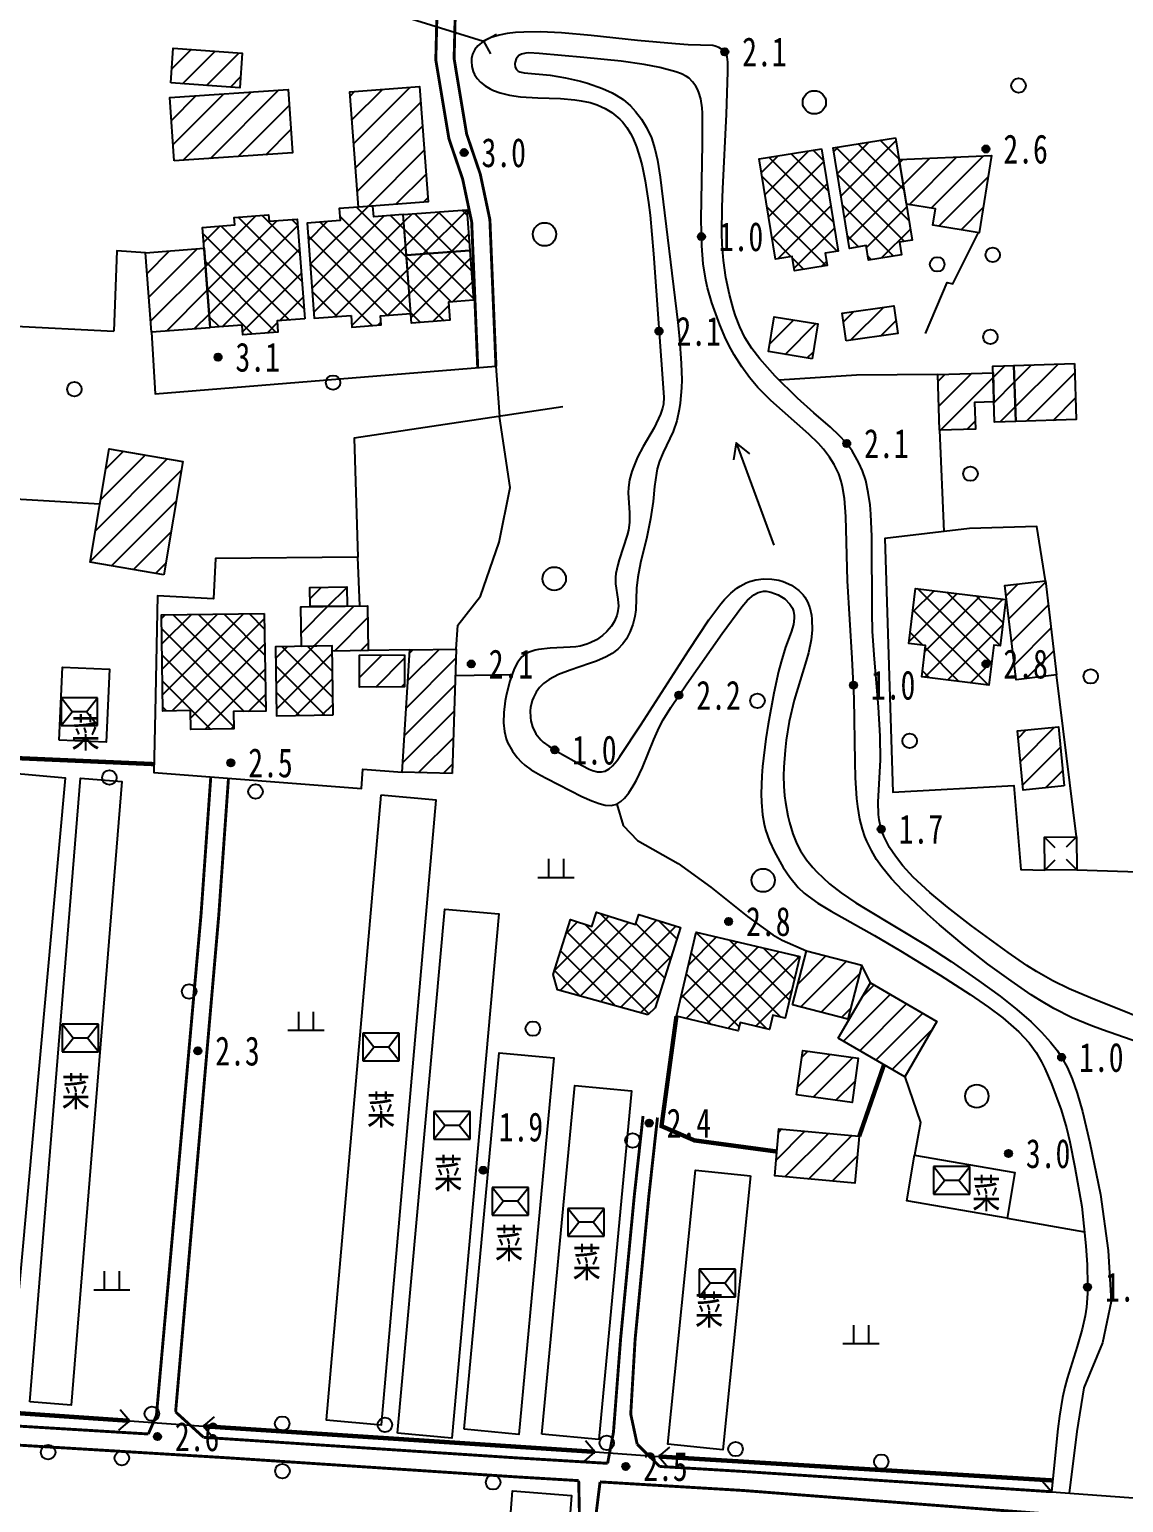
# Model space of a CAD drawing. Header units: metres. Extents: x 494039 to 619385, y 3351420 to 3402703.
# Drawn here: x 586681.4 to 586832, y 3393862.6 to 3394065.3 of the extents above; entities that cross this region are included whole.
import ezdxf
from ezdxf.enums import TextEntityAlignment as Align

# ---------------------------------------------------------------- set-up
doc = ezdxf.new("R2010")
doc.units = ezdxf.units.M
for name, pattern in [('2180', [0]), ('2430', [0]), ('2450', [0]), ('4410a', [0]), ('8521', [0]), ('9610', [0])]:
    doc.linetypes.add(name, pattern=pattern)
for name, color, linetype in [('210100', 130, 'Continuous'), ('220200', 130, 'Continuous'), ('220900', 130, '2180'), ('261301', 141, 'Continuous'), ('310300', 8, 'Continuous'), ('310500', 8, 'Continuous'), ('310600', 8, 'Continuous'), ('330400', 8, 'Continuous'), ('380201', 8, '2430'), ('380202', 8, '2450'), ('430300', 8, 'Continuous'), ('440100', 8, 'Continuous'), ('510301', 8, 'Continuous'), ('720100', 8, 'Continuous'), ('760201', 8, '8521'), ('810100', 8, '9610'), ('810302', 8, 'Continuous'), ('810501', 8, 'Continuous')]:
    doc.layers.add(name, color=color, linetype=linetype)
pattern_1 = [(45, (0, 0), (-1.767766953, 1.767766953), []), (135, (0, 0), (-1.767766953, -1.767766953), [])]
pattern_2 = [(45, (0, 0), (-1.767766953, 1.767766953), [])]

# ---------------------------------------------------------------- blocks, each defined once
blk = doc.blocks.new('gc170')
at = {"linetype": 'Continuous'}
blk.add_circle((0, 0), 0.5, dxfattribs=at)
blk = doc.blocks.new('gu')
at = {"flags": 128}
for points in [[(3.75, 0), (-3.75, 0)], [(2.71, -0.6), (3.75, 0), (3.75, 0), (2.71, 0.6)]]:
    blk.add_lwpolyline(points, dxfattribs=at)
blk = doc.blocks.new('p_point')
for radius in [0.25, 0.2, 0.15, 0.1, 0.05]:
    blk.add_circle((0, 0), radius)
blk.add_point((0, 0))
blk = doc.blocks.new('vm')
at = {"linetype": 'Continuous'}
for p, q in [((-0.5, 0), (-0.5, 1.3)), ((0.5, 1.3), (0.5, 0)), ((1.25, 0), (-1.25, 0))]:
    blk.add_line(p, q, dxfattribs=at)
blk = doc.blocks.new('v1')
blk.add_circle((0, 0), 0.8)
blk = doc.blocks.new('mf')
for p, q in [((1.25, 0.95), (-1.25, 0.95)), ((-1.25, 0.95), (-1.25, -0.95)), ((0.5, 0), (-0.5, 0)), ((1.25, -0.95), (1.25, 0.95)), ((-1.25, -0.95), (1.25, -0.95))]:
    blk.add_line(p, q)
at = {"flags": 128}
for points in [[(-1.25, -0.95), (-0.5, 0), (-1.25, 0.95)], [(1.25, -0.95), (0.5, 0), (1.25, 0.95)]]:
    blk.add_lwpolyline(points, dxfattribs=at)
blk = doc.blocks.new('1-3&1-4')
at = {"layer": '310300', "linetype": 'Continuous'}
h = blk.add_hatch(dxfattribs=at)
h.set_pattern_fill('ANSI31', color=8, scale=20, style=0)
h.set_pattern_definition(pattern_2)
h.paths.add_polyline_path([(586700.8428, 3394057.9143), (586701.1744, 3394062.6867), (586710.6864, 3394062.0259), (586710.3548, 3394057.2534)])
h = blk.add_hatch(dxfattribs=at)
h.set_pattern_fill('ANSI31', color=8, scale=20, style=0)
h.set_pattern_definition(pattern_2)
h.paths.add_polyline_path([(586726.669, 3394040.8239), (586725.4735, 3394056.6873), (586735.0804, 3394057.4113), (586736.2759, 3394041.5479)])
h = blk.add_hatch(dxfattribs=at)
h.set_pattern_fill('ANSI31', color=8, scale=20, style=0)
h.set_pattern_definition(pattern_2)
h.paths.add_polyline_path([(586701.3277, 3394047.1816), (586700.7322, 3394055.9157), (586716.9844, 3394057.0237), (586717.5799, 3394048.2897)])
h = blk.add_hatch(dxfattribs=at)
h.set_pattern_fill('ANSI31', color=8, scale=20, style=0)
h.set_pattern_definition(pattern_2)
h.paths.add_polyline_path([(586801.114, 3394047.3916), (586813.8413, 3394047.9283), (586812.1448, 3394037.3064), (586805.7758, 3394038.3236), (586806.1349, 3394040.5717), (586802.1152, 3394041.2138)])
h = blk.add_hatch(dxfattribs=at)
h.set_pattern_fill('ANSI31', color=8, scale=20, style=0)
h.set_pattern_definition(pattern_2)
h.paths.add_polyline_path([(586706.2455, 3394024.2242), (586698.1786, 3394023.6163), (586697.3546, 3394034.5505), (586705.4215, 3394035.1584)])
h = blk.add_hatch(dxfattribs=at)
h.set_pattern_fill('ANSI31', color=8, scale=20, style=0)
h.set_pattern_definition(pattern_2)
h.paths.add_polyline_path([(586793.831, 3394022.4124), (586793.2903, 3394026.2519), (586800.4075, 3394027.2541), (586800.9482, 3394023.4146)])
h = blk.add_hatch(dxfattribs=at)
h.set_pattern_fill('ANSI31', color=8, scale=20, style=0)
h.set_pattern_definition(pattern_2)
h.paths.add_polyline_path([(586789.1532, 3394019.9537), (586783.123, 3394020.9387), (586783.9078, 3394025.7426), (586789.938, 3394024.7576)])
h = blk.add_hatch(dxfattribs=at)
h.set_pattern_fill('ANSI31', color=8, scale=20, style=0)
h.set_pattern_definition(pattern_2)
h.paths.add_polyline_path([(586817.1604, 3394011.3306), (586814.2596, 3394011.2431), (586814.0268, 3394018.9626), (586816.9276, 3394019.0501)])
h = blk.add_hatch(dxfattribs=at)
h.set_pattern_fill('ANSI31', color=8, scale=20, style=0)
h.set_pattern_definition(pattern_2)
h.paths.add_polyline_path([(586825.2763, 3394019.3019), (586825.5091, 3394011.5824), (586817.1604, 3394011.3306), (586816.9276, 3394019.0501)])
h = blk.add_hatch(dxfattribs=at)
h.set_pattern_fill('ANSI31', color=8, scale=20, style=0)
h.set_pattern_definition(pattern_2)
h.paths.add_polyline_path([(586814.1754, 3394014.0352), (586811.5149, 3394013.955), (586811.6256, 3394010.2866), (586806.6906, 3394010.1378), (586806.46, 3394017.7848), (586814.0554, 3394018.0139)])
h = blk.add_hatch(dxfattribs=at)
h.set_pattern_fill('ANSI31', color=8, scale=20, style=0)
h.set_pattern_definition(pattern_2)
h.paths.add_polyline_path([(586699.8763, 3393990.2374), (586689.7241, 3393991.9554), (586692.3624, 3394007.5464), (586702.5146, 3394005.8285)])
h = blk.add_hatch(dxfattribs=at)
h.set_pattern_fill('ANSI31', color=8, scale=20, style=0)
h.set_pattern_definition(pattern_2)
h.paths.add_polyline_path([(586720.0429, 3393985.8624), (586720.003, 3393988.4842), (586725.0693, 3393988.5613), (586725.1092, 3393985.9396)])
h = blk.add_hatch(dxfattribs=at)
h.set_pattern_fill('ANSI31', color=8, scale=20, style=0)
h.set_pattern_definition(pattern_2)
h.paths.add_polyline_path([(586822.7777, 3393976.4597), (586817.2219, 3393975.803), (586815.6907, 3393988.7569), (586821.2465, 3393989.4136)])
h = blk.add_hatch(dxfattribs=at)
h.set_pattern_fill('ANSI31', color=8, scale=20, style=0)
h.set_pattern_definition(pattern_2)
h.paths.add_polyline_path([(586718.8181, 3393980.381), (586718.7349, 3393985.8425), (586727.9196, 3393985.9824), (586728.0137, 3393979.7996), (586723.0667, 3393979.7243), (586723.0557, 3393980.4456)])
h = blk.add_hatch(dxfattribs=at)
h.set_pattern_fill('ANSI31', color=8, scale=20, style=0)
h.set_pattern_definition(pattern_2)
h.paths.add_polyline_path([(586733.0018, 3393979.2048), (586733.0211, 3393974.8094), (586726.8394, 3393974.7823), (586726.8202, 3393979.1777)])
h = blk.add_hatch(dxfattribs=at)
h.set_pattern_fill('ANSI31', color=8, scale=20, style=0)
h.set_pattern_definition(pattern_2)
h.paths.add_polyline_path([(586739.5928, 3393962.8815), (586732.6827, 3393963.0967), (586733.7362, 3393979.9311), (586740.1259, 3393980.0009)])
h = blk.add_hatch(dxfattribs=at)
h.set_pattern_fill('ANSI31', color=8, scale=20, style=0)
h.set_pattern_definition(pattern_2)
h.paths.add_polyline_path([(586823.8487, 3393961.1768), (586818.1993, 3393960.6233), (586817.4015, 3393968.7654), (586823.051, 3393969.319)])
h = blk.add_hatch(dxfattribs=at)
h.set_pattern_fill('ANSI31', color=8, scale=20, style=0)
h.set_pattern_definition(pattern_2)
h.paths.add_polyline_path([(586786.4339, 3393931.0458), (586788.3406, 3393938.478), (586795.963, 3393936.5224), (586794.0563, 3393929.0903)])
h = blk.add_hatch(dxfattribs=at)
h.set_pattern_fill('ANSI31', color=8, scale=20, style=0)
h.set_pattern_definition(pattern_2)
h.paths.add_polyline_path([(586792.7409, 3393926.4619), (586797.1562, 3393934.0971), (586806.3243, 3393928.7954), (586801.9091, 3393921.1602)])
h = blk.add_hatch(dxfattribs=at)
h.set_pattern_fill('ANSI31', color=8, scale=20, style=0)
h.set_pattern_definition(pattern_2)
h.paths.add_polyline_path([(586786.9843, 3393918.6951), (586787.8491, 3393924.8046), (586795.4929, 3393923.7227), (586794.6281, 3393917.6132)])
h = blk.add_hatch(dxfattribs=at)
h.set_pattern_fill('ANSI31', color=8, scale=20, style=0)
h.set_pattern_definition(pattern_2)
h.paths.add_polyline_path([(586795.6208, 3393912.9833), (586795.0358, 3393906.5201), (586783.9813, 3393907.5208), (586784.5663, 3393913.9839)])
at = {"layer": '310500', "linetype": 'Continuous'}
h = blk.add_hatch(dxfattribs=at)
h.set_pattern_fill('ANSI37', color=8, scale=20, style=0)
h.set_pattern_definition(pattern_1)
h.paths.add_polyline_path([(586800.6321, 3394050.3651), (586802.9148, 3394036.2797), (586801.1485, 3394035.9935), (586801.4262, 3394034.28), (586796.8946, 3394033.5456), (586796.5742, 3394035.5224), (586794.2893, 3394035.1521), (586792.0492, 3394048.9742)])
h = blk.add_hatch(dxfattribs=at)
h.set_pattern_fill('ANSI37', color=8, scale=20, style=0)
h.set_pattern_definition(pattern_1)
h.paths.add_polyline_path([(586790.4295, 3394048.8544), (586792.7122, 3394034.769), (586790.946, 3394034.4827), (586791.2236, 3394032.7693), (586786.692, 3394032.0349), (586786.3716, 3394034.0116), (586784.0867, 3394033.6413), (586781.8466, 3394047.4634)])
h = blk.add_hatch(dxfattribs=at)
h.set_pattern_fill('ANSI37', color=8, scale=20, style=0)
h.set_pattern_definition(pattern_1)
h.paths.add_polyline_path([(586725.6698, 3394025.926), (586725.7903, 3394024.327), (586729.8, 3394024.6292), (586729.708, 3394025.8506), (586733.8835, 3394026.1653), (586732.8549, 3394039.8131), (586728.7926, 3394039.5069), (586728.682, 3394040.9756), (586724.0311, 3394040.6251), (586724.1561, 3394038.9657), (586719.6171, 3394038.6236), (586720.6028, 3394025.5442)])
h = blk.add_hatch(dxfattribs=at)
h.set_pattern_fill('ANSI37', color=8, scale=20, style=0)
h.set_pattern_definition(pattern_1)
h.paths.add_polyline_path([(586719.2961, 3394025.4457), (586715.4835, 3394025.1584), (586715.5981, 3394023.6381), (586710.7602, 3394023.2735), (586710.6621, 3394024.5741), (586706.2442, 3394024.2411), (586705.2051, 3394038.0298), (586709.6454, 3394038.3644), (586709.5681, 3394039.3896), (586714.3055, 3394039.7466), (586714.3714, 3394038.8724), (586718.2622, 3394039.1657)])
h = blk.add_hatch(dxfattribs=at)
h.set_pattern_fill('ANSI37', color=8, scale=20, style=0)
h.set_pattern_definition(pattern_1)
h.paths.add_polyline_path([(586732.8549, 3394039.8131), (586741.585, 3394040.471), (586742.0081, 3394034.8573), (586733.278, 3394034.1994)])
h = blk.add_hatch(dxfattribs=at)
h.set_pattern_fill('ANSI37', color=8, scale=20, style=0)
h.set_pattern_definition(pattern_1)
h.paths.add_polyline_path([(586742.0081, 3394034.8573), (586742.5236, 3394028.0164), (586739.0538, 3394027.7549), (586739.2425, 3394025.2515), (586733.9822, 3394024.8551), (586733.278, 3394034.1994)])
h = blk.add_hatch(dxfattribs=at)
h.set_pattern_fill('ANSI37', color=8, scale=20, style=0)
h.set_pattern_definition(pattern_1)
h.paths.add_polyline_path([(586815.8116, 3393986.8254), (586815.023, 3393980.4489), (586814.1545, 3393980.5563), (586813.475, 3393975.0624), (586804.2373, 3393976.2049), (586804.768, 3393980.4956), (586802.448, 3393980.7826), (586803.3854, 3393988.3622)])
h = blk.add_hatch(dxfattribs=at)
h.set_pattern_fill('ANSI37', color=8, scale=20, style=0)
h.set_pattern_definition(pattern_1)
h.paths.add_polyline_path([(586713.7214, 3393984.9271), (586713.9263, 3393971.4792), (586709.4903, 3393971.4116), (586709.5261, 3393969.0602), (586703.5867, 3393968.9697), (586703.5474, 3393971.5499), (586699.7657, 3393971.4923), (586699.5643, 3393984.7114)])
h = blk.add_hatch(dxfattribs=at)
h.set_pattern_fill('ANSI37', color=8, scale=20, style=0)
h.set_pattern_definition(pattern_1)
h.paths.add_polyline_path([(586723.2003, 3393970.9536), (586723.0557, 3393980.4456), (586715.2564, 3393980.3268), (586715.401, 3393970.8348)])
h = blk.add_hatch(dxfattribs=at)
h.set_pattern_fill('ANSI37', color=8, scale=20, style=0)
h.set_pattern_definition(pattern_1)
h.paths.add_polyline_path([(586766.5013, 3393929.6806), (586754.084, 3393933.1209), (586753.4769, 3393935.228), (586755.8501, 3393942.7881), (586758.8265, 3393941.8538), (586759.4376, 3393943.8004), (586764.829, 3393942.108), (586765.2657, 3393943.4991), (586770.9991, 3393941.6993), (586767.5378, 3393930.6732)])
h = blk.add_hatch(dxfattribs=at)
h.set_pattern_fill('ANSI37', color=8, scale=20, style=0)
h.set_pattern_definition(pattern_1)
h.paths.add_polyline_path([(586787.4272, 3393937.6993), (586785.4287, 3393929.2381), (586783.7145, 3393929.643), (586783.2494, 3393927.6737), (586779.2443, 3393928.6197), (586778.9742, 3393927.4759), (586770.4556, 3393929.4879), (586773.1894, 3393941.0622)])
at = {"layer": '210100', "color": 141, "linetype": 'Continuous', "flags": 128}
blk.add_lwpolyline([(586835.0482, 3393925.5425), (586829.1296, 3393927.6215), (586827.4923, 3393928.2426), (586824.961, 3393929.3003), (586822.407, 3393930.5768), (586820.4824, 3393931.7076), (586819.3027, 3393932.4591), (586816.5197, 3393934.3525), (586813.3383, 3393936.6712), (586810.0571, 3393939.2514), (586806.6881, 3393942.0955), (586805.0358, 3393943.5517), (586802.6148, 3393945.7898), (586801.5728, 3393946.815), (586800.0729, 3393948.4086), (586798.6902, 3393950.1048), (586798.0217, 3393951.0742), (586797.2961, 3393952.2993), (586796.6685, 3393953.5736), (586796.3974, 3393954.2263), (586796.0521, 3393955.2288), (586795.7058, 3393956.6106), (586795.4164, 3393958.3711), (586795.2976, 3393959.4399), (586795.1102, 3393962.3199), (586795.0452, 3393964.4969), (586794.9109, 3393973.2305), (586794.6366, 3393978.7522), (586794.0173, 3393989.424), (586793.7889, 3393998.2601), (586793.5765, 3394000.7239), (586793.3108, 3394002.3236), (586793.1231, 3394003.1042), (586792.798, 3394004.1188), (586792.1921, 3394005.4147), (586791.5457, 3394006.4238), (586790.6989, 3394007.5079), (586790.0017, 3394008.2877), (586788.6772, 3394009.604), (586783.4573, 3394014.2036), (586781.6646, 3394015.997), (586780.5174, 3394017.3762), (586779.4635, 3394018.8378), (586778.4258, 3394020.4843), (586777.9474, 3394021.3329), (586777.2738, 3394022.6646), (586776.4144, 3394024.6371), (586775.3247, 3394027.6728), (586774.7351, 3394029.7303), (586774.492, 3394030.7671), (586774.1219, 3394033.0257), (586773.931, 3394035.4744), (586773.8621, 3394039.1717), (586774.0589, 3394049.5369), (586774.0505, 3394053.7378), (586774.0012, 3394054.5024), (586773.8201, 3394055.7159), (586773.5564, 3394056.6094), (586773.3709, 3394057.0381), (586773.1211, 3394057.4869), (586772.686, 3394058.0706), (586772.1899, 3394058.5438), (586771.8319, 3394058.7937), (586771.1505, 3394059.1413), (586770.353, 3394059.437), (586768.1693, 3394060.0387), (586766.0353, 3394060.4564), (586762.8286, 3394060.9054), (586757.7177, 3394061.4233), (586751.5764, 3394061.9623), (586750.1554, 3394062.0342), (586749.7156, 3394062.0041), (586749.125, 3394061.8681), (586748.7444, 3394061.6638), (586748.3891, 3394061.2384), (586748.2404, 3394060.7688), (586748.2161, 3394060.5152), (586748.2725, 3394060.0616), (586748.4381, 3394059.7536), (586748.6873, 3394059.5482), (586748.8806, 3394059.4548), (586749.4817, 3394059.3067), (586753.0622, 3394058.9788), (586755.2038, 3394058.63), (586757.2323, 3394058.1627), (586758.2303, 3394057.8765), (586760.2771, 3394057.1482), (586761.62, 3394056.5302), (586762.1557, 3394056.2367), (586763.1039, 3394055.6188), (586764.1284, 3394054.7385), (586764.8405, 3394053.9651), (586765.6368, 3394052.9127), (586766.3275, 3394051.7873), (586767.0024, 3394050.3648), (586767.5014, 3394048.8432), (586767.8528, 3394047.2635), (586768.2041, 3394044.9228), (586770.6311, 3394024.9588), (586770.8607, 3394022.7057), (586771.1164, 3394019.3254), (586771.1795, 3394017.071), (586771.1585, 3394015.9434), (586770.9797, 3394013.8427), (586770.8414, 3394012.9708), (586770.4942, 3394011.4405), (586769.9949, 3394009.9531), (586768.6275, 3394007.0596), (586768.1295, 3394005.8727), (586767.8164, 3394004.8134), (586767.6918, 3394004.2145), (586767.4451, 3394002.3791), (586767.2396, 3394000.3177), (586766.8925, 3393997.9528), (586766.3783, 3393995.4098), (586765.5267, 3393991.8637), (586765.1481, 3393989.927), (586764.979, 3393988.396), (586764.8803, 3393985.4137), (586764.7413, 3393984.4873), (586764.451, 3393983.3908), (586764.0368, 3393982.3339), (586763.5621, 3393981.4425), (586763.0577, 3393980.7193), (586762.3753, 3393979.9955), (586761.6198, 3393979.4221), (586760.7866, 3393978.9433), (586759.4345, 3393978.3498), (586758.4893, 3393978.0077), (586755.8398, 3393977.1291), (586754.2155, 3393976.4965), (586752.9357, 3393975.819), (586752.1732, 3393975.2581), (586751.6258, 3393974.7161), (586751.1607, 3393974.0913), (586750.7593, 3393973.3383), (586750.6022, 3393972.9375), (586750.3667, 3393971.9642), (586750.3251, 3393971.514), (586750.3556, 3393970.6082), (586750.4239, 3393970.1612), (586750.6599, 3393969.3011), (586751.1209, 3393968.3557), (586751.7786, 3393967.5451), (586752.1201, 3393967.2281), (586752.8755, 3393966.6513), (586754.035, 3393965.9338), (586757.4572, 3393963.9788), (586758.4497, 3393963.4741), (586758.8903, 3393963.2993), (586759.5748, 3393963.124), (586760.1464, 3393963.1066), (586760.6542, 3393963.2348), (586761.1739, 3393963.5303), (586761.6647, 3393963.9548), (586762.3006, 3393964.6886), (586762.6861, 3393965.2137), (586765.5713, 3393969.6094), (586772.1689, 3393979.88), (586774.9128, 3393984.0263), (586776.5864, 3393986.2613), (586777.0666, 3393986.8156), (586777.9549, 3393987.7144), (586778.7773, 3393988.3884), (586779.2146, 3393988.6827), (586780.0742, 3393989.1319), (586780.505, 3393989.2959), (586781.4089, 3393989.5341), (586782.446, 3393989.6619), (586783.5975, 3393989.6392), (586784.5492, 3393989.4831), (586785.1327, 3393989.3166), (586786.2954, 3393988.8022), (586787.3208, 3393988.0839), (586787.8931, 3393987.4966), (586788.1343, 3393987.1743), (586788.5116, 3393986.504), (586788.8143, 3393985.7022), (586789.0409, 3393984.7), (586789.1108, 3393984.1483), (586789.1352, 3393982.6075), (586788.9861, 3393981.2655), (586788.6187, 3393979.505), (586788.3242, 3393978.4156), (586786.6586, 3393972.9943), (586785.9833, 3393970.0336), (586785.5785, 3393967.4832), (586785.414, 3393966.0844), (586785.2374, 3393963.7438), (586785.2053, 3393962.5695), (586785.232, 3393961.1567), (586785.3385, 3393959.814), (586785.4564, 3393958.8927), (586785.7925, 3393957.0637), (586786.0101, 3393956.1617), (586786.4926, 3393954.5729), (586787.0365, 3393953.2157), (586787.5332, 3393952.2461), (586788.3663, 3393950.9945), (586789.2162, 3393949.9684), (586789.7664, 3393949.3813), (586791.5475, 3393947.7365), (586793.1467, 3393946.4921), (586795.1515, 3393945.1225), (586796.4311, 3393944.3114), (586804.9966, 3393939.171), (586808.2988, 3393937.0128), (586812.0825, 3393934.3876), (586815.0052, 3393932.2489), (586817.3404, 3393930.4156), (586819.2735, 3393928.731), (586820.7144, 3393927.3198), (586821.9569, 3393925.9449), (586822.8996, 3393924.7359), (586823.5796, 3393923.699), (586824.2302, 3393922.4825), (586824.9213, 3393920.8916), (586825.6236, 3393918.9156), (586826.3651, 3393916.3908), (586827.3865, 3393912.057), (586828.8568, 3393904.9523)], dxfattribs=at)
at = {"layer": '210100', "color": 141, "linetype": 'Continuous', "elevation": 0.9248, "flags": 128}
blk.add_lwpolyline([(586828.8568, 3393904.9523), (586829.9141, 3393897.2705), (586830.32, 3393890.2509), (586829.1277, 3393884.5487), (586826.5604, 3393878.3823), (586825.5583, 3393872.3837), (586824.5162, 3393863.8949)], dxfattribs=at)
at = {"layer": '220200', "color": 141, "linetype": 'Continuous', "const_width": 0.6, "flags": 128}
for points in [[(586534.4949, 3394031.8166), (586533.6617, 3394001.2639), (586534.5193, 3393999.6247), (586533.392, 3393974.118), (586568.5616, 3393971.3365), (586571.1585, 3393971.967), (586665.0712, 3393965.6495), (586698.5412, 3393964.1871)], [(586695.1594, 3393873.8327), (586620.0751, 3393878.9813), (586527.6634, 3393885.1264), (586488.7379, 3393888.8955)], [(586822.2656, 3393865.628), (586768.013, 3393868.9181)]]:
    blk.add_lwpolyline(points, dxfattribs=at)
at = {"layer": '220200', "color": 141, "linetype": 'Continuous', "const_width": 0.6, "elevation": 2.3928, "flags": 128}
blk.add_lwpolyline([(586759.2429, 3393869.5607), (586705.3316, 3393873.0874)], dxfattribs=at)
at = {"layer": '220900', "color": 141, "linetype": 'Continuous'}
for p, q in [((586743.9141, 3394063.6657), (586745.6827, 3394064.5996)), ((586743.9141, 3394063.6657), (586744.848, 3394061.8971)), ((586695.1594, 3393873.8327), (586693.8523, 3393875.3465)), ((586695.1594, 3393873.8327), (586693.6456, 3393872.5256)), ((586705.3316, 3393873.0874), (586706.8454, 3393874.3945)), ((586705.3316, 3393873.0874), (586706.6387, 3393871.5736)), ((586759.2429, 3393869.5607), (586757.9358, 3393871.0745)), ((586759.2429, 3393869.5607), (586757.7291, 3393868.2536)), ((586768.013, 3393868.9181), (586769.5268, 3393870.2252)), ((586768.013, 3393868.9181), (586769.3201, 3393867.4043))]:
    blk.add_line(p, q, dxfattribs=at)
at = {"layer": '220900', "color": 141, "linetype": '2180', "elevation": 2.5616, "flags": 128}
blk.add_lwpolyline([(586733.3777, 3394066.9202), (586743.9141, 3394063.6657)], dxfattribs=at)
at = {"layer": '220900', "color": 141, "linetype": '2180', "flags": 128}
for points in [[(586695.1594, 3393873.8327), (586705.3316, 3393873.0874)], [(586759.2429, 3393869.5607), (586768.013, 3393868.9181)]]:
    blk.add_lwpolyline(points, dxfattribs=at)
at = {"layer": '310300', "color": 8, "linetype": 'Continuous', "flags": 128}
for points, elevation in [([(586700.8428, 3394057.9143), (586701.1744, 3394062.6867), (586710.6864, 3394062.0259), (586710.3548, 3394057.2534)], 6.066), ([(586726.669, 3394040.8239), (586725.4735, 3394056.6873), (586735.0804, 3394057.4113), (586736.2759, 3394041.5479)], 6.1999), ([(586701.3277, 3394047.1816), (586700.7322, 3394055.9157), (586716.9844, 3394057.0237), (586717.5799, 3394048.2897)], 6.066), ([(586789.1532, 3394019.9537), (586783.123, 3394020.9387), (586783.9078, 3394025.7426), (586789.938, 3394024.7576)], 5.1439), ([(586817.1604, 3394011.3306), (586814.2596, 3394011.2431), (586814.0268, 3394018.9626), (586816.9276, 3394019.0501)], 5.394), ([(586733.0018, 3393979.2048), (586733.0211, 3393974.8094), (586726.8394, 3393974.7823), (586726.8202, 3393979.1777)], 5.1104), ([(586786.4339, 3393931.0458), (586788.3406, 3393938.478), (586795.963, 3393936.5224), (586794.0563, 3393929.0903)], 6.2821), ([(586795.6208, 3393912.9833), (586795.0358, 3393906.5201), (586783.9813, 3393907.5208), (586784.5663, 3393913.9839)], 5.5685)]:
    blk.add_lwpolyline(points, close=True, dxfattribs=dict(at, elevation=elevation))
for points in [[(586801.114, 3394047.3916), (586813.8413, 3394047.9283), (586812.1448, 3394037.3064), (586805.7758, 3394038.3236), (586806.1349, 3394040.5717), (586802.1152, 3394041.2138)], [(586706.2455, 3394024.2242), (586698.1786, 3394023.6163), (586697.3546, 3394034.5505), (586705.4215, 3394035.1584)], [(586793.831, 3394022.4124), (586793.2903, 3394026.2519), (586800.4075, 3394027.2541), (586800.9482, 3394023.4146)], [(586825.2763, 3394019.3019), (586825.5091, 3394011.5824), (586817.1604, 3394011.3306), (586816.9276, 3394019.0501)], [(586814.1754, 3394014.0352), (586811.5149, 3394013.955), (586811.6256, 3394010.2866), (586806.6906, 3394010.1378), (586806.46, 3394017.7848), (586814.0554, 3394018.0139)], [(586699.8763, 3393990.2374), (586689.7241, 3393991.9554), (586692.3624, 3394007.5464), (586702.5146, 3394005.8285)], [(586720.0429, 3393985.8624), (586720.003, 3393988.4842), (586725.0693, 3393988.5613), (586725.1092, 3393985.9396)], [(586822.7777, 3393976.4597), (586817.2219, 3393975.803), (586815.6907, 3393988.7569), (586821.2465, 3393989.4136)], [(586718.8181, 3393980.381), (586718.7349, 3393985.8425), (586727.9196, 3393985.9824), (586728.0137, 3393979.7996), (586723.0667, 3393979.7243), (586723.0557, 3393980.4456)], [(586739.5928, 3393962.8815), (586732.6827, 3393963.0967), (586733.7362, 3393979.9311), (586740.1259, 3393980.0009)], [(586823.8487, 3393961.1768), (586818.1993, 3393960.6233), (586817.4015, 3393968.7654), (586823.051, 3393969.319)], [(586792.7409, 3393926.4619), (586797.1562, 3393934.0971), (586806.3243, 3393928.7954), (586801.9091, 3393921.1602)], [(586786.9843, 3393918.6951), (586787.8491, 3393924.8046), (586795.4929, 3393923.7227), (586794.6281, 3393917.6132)]]:
    blk.add_lwpolyline(points, close=True, dxfattribs=at)
at = {"layer": '310500', "color": 8, "linetype": 'Continuous', "flags": 128}
for points, elevation in [([(586800.6321, 3394050.3651), (586802.9148, 3394036.2797), (586801.1485, 3394035.9935), (586801.4262, 3394034.28), (586796.8946, 3394033.5456), (586796.5742, 3394035.5224), (586794.2893, 3394035.1521), (586792.0492, 3394048.9742)], 13.7015), ([(586790.4295, 3394048.8544), (586792.7122, 3394034.769), (586790.946, 3394034.4827), (586791.2236, 3394032.7693), (586786.692, 3394032.0349), (586786.3716, 3394034.0116), (586784.0867, 3394033.6413), (586781.8466, 3394047.4634)], 13.7015), ([(586719.2961, 3394025.4457), (586715.4835, 3394025.1584), (586715.5981, 3394023.6381), (586710.7602, 3394023.2735), (586710.6621, 3394024.5741), (586706.2442, 3394024.2411), (586705.2051, 3394038.0298), (586709.6454, 3394038.3644), (586709.5681, 3394039.3896), (586714.3055, 3394039.7466), (586714.3714, 3394038.8724), (586718.2622, 3394039.1657)], 14.2597), ([(586732.8549, 3394039.8131), (586741.585, 3394040.471), (586742.0081, 3394034.8573), (586733.278, 3394034.1994)], 11.4242), ([(586815.8116, 3393986.8254), (586815.023, 3393980.4489), (586814.1545, 3393980.5563), (586813.475, 3393975.0624), (586804.2373, 3393976.2049), (586804.768, 3393980.4956), (586802.448, 3393980.7826), (586803.3854, 3393988.3622)], 9.8175), ([(586713.7214, 3393984.9271), (586713.9263, 3393971.4792), (586709.4903, 3393971.4116), (586709.5261, 3393969.0602), (586703.5867, 3393968.9697), (586703.5474, 3393971.5499), (586699.7657, 3393971.4923), (586699.5643, 3393984.7114)], 13.739), ([(586787.4272, 3393937.6993), (586785.4287, 3393929.2381), (586783.7145, 3393929.643), (586783.2494, 3393927.6737), (586779.2443, 3393928.6197), (586778.9742, 3393927.4759), (586770.4556, 3393929.4879), (586773.1894, 3393941.0622)], 12.6004)]:
    blk.add_lwpolyline(points, close=True, dxfattribs=dict(at, elevation=elevation))
for points in [[(586725.6698, 3394025.926), (586725.7903, 3394024.327), (586729.8, 3394024.6292), (586729.708, 3394025.8506), (586733.8835, 3394026.1653), (586732.8549, 3394039.8131), (586728.7926, 3394039.5069), (586728.682, 3394040.9756), (586724.0311, 3394040.6251), (586724.1561, 3394038.9657), (586719.6171, 3394038.6236), (586720.6028, 3394025.5442)], [(586742.0081, 3394034.8573), (586742.5236, 3394028.0164), (586739.0538, 3394027.7549), (586739.2425, 3394025.2515), (586733.9822, 3394024.8551), (586733.278, 3394034.1994)], [(586723.2003, 3393970.9536), (586723.0557, 3393980.4456), (586715.2564, 3393980.3268), (586715.401, 3393970.8348)], [(586766.5013, 3393929.6806), (586754.084, 3393933.1209), (586753.4769, 3393935.228), (586755.8501, 3393942.7881), (586758.8265, 3393941.8538), (586759.4376, 3393943.8004), (586764.829, 3393942.108), (586765.2657, 3393943.4991), (586770.9991, 3393941.6993), (586767.5378, 3393930.6732)]]:
    blk.add_lwpolyline(points, close=True, dxfattribs=at)
at = {"layer": '310600', "color": 8, "linetype": 'Continuous'}
for p, q in [((586821.129, 3393954.1211), (586822.5636, 3393952.7276)), ((586825.5189, 3393954.1848), (586824.1254, 3393952.7502)), ((586821.1948, 3393949.586), (586822.5884, 3393951.0206)), ((586825.5847, 3393949.6496), (586824.1501, 3393951.0432))]:
    blk.add_line(p, q, dxfattribs=at)
at = {"layer": '310600', "color": 8, "linetype": 'Continuous', "flags": 128}
blk.add_lwpolyline([(586821.1948, 3393949.586), (586821.129, 3393954.1211), (586825.5189, 3393954.1848), (586825.5847, 3393949.6496)], close=True, dxfattribs=at)
at = {"layer": '330400', "color": 8, "linetype": 'Continuous', "flags": 128}
for points, elevation in [([(586685.4655, 3393967.4894), (586685.9232, 3393977.5325), (586692.4187, 3393977.2365), (586691.961, 3393967.1934)], 3.3888), ([(586678.7069, 3393962.9219), (586670.9204, 3393876.782), (586678.5587, 3393876.0915), (586686.3452, 3393962.2314)], 3.3888), ([(586681.4236, 3393876.466), (586688.4219, 3393962.2478), (586694.1257, 3393961.7825), (586687.1274, 3393876.0007)], 3.3888), ([(586729.7807, 3393959.9114), (586722.2155, 3393873.9501), (586729.8312, 3393873.2799), (586737.3964, 3393959.2411)], 3.3888), ([(586732.0533, 3393872.1352), (586738.5614, 3393944.2405), (586746.0223, 3393943.5671), (586739.5142, 3393871.4618)], 3.3888), ([(586741.2406, 3393872.6708), (586746.0518, 3393924.4638), (586753.5913, 3393923.7634), (586748.7801, 3393871.9704)], 2.9253), ([(586742.861, 3393798.2218), (586747.8885, 3393864.1955), (586756.0024, 3393863.5772), (586750.975, 3393797.6035)], 2.9253)]:
    blk.add_lwpolyline(points, close=True, dxfattribs=dict(at, elevation=elevation))
for points in [[(586751.9426, 3393872.0094), (586756.4523, 3393919.9539), (586764.2892, 3393919.2168), (586759.7795, 3393871.2723)], [(586803.2506, 3393910.3624), (586817.0616, 3393907.9909), (586815.986, 3393901.727), (586802.175, 3393904.0985)], [(586780.6607, 3393907.5612), (586776.8321, 3393869.8412), (586769.2738, 3393870.6084), (586773.1024, 3393908.3284)]]:
    blk.add_lwpolyline(points, close=True, dxfattribs=at)
at = {"layer": '380201', "color": 8, "linetype": '2430', "const_width": 0.6, "flags": 128}
for points in [[(586770.4556, 3393929.4879), (586768.401, 3393914.3816), (586772.9348, 3393912.415), (586784.2854, 3393910.8801)], [(586795.6208, 3393912.9833), (586799.0335, 3393922.8231)]]:
    blk.add_lwpolyline(points, dxfattribs=at)
at = {"layer": '380202', "color": 8, "linetype": '2450', "flags": 128}
for points, elevation in [([(586804.7533, 3394023.413), (586807.7111, 3394030.4533), (586808.4874, 3394030.2752), (586812.0395, 3394037.3232)], 4.8542), ([(586697.3546, 3394034.5505), (586693.4026, 3394034.8295), (586692.9893, 3394023.7364)], 5.0201), ([(586726.859, 3393985.9663), (586726.5746, 3393992.6591), (586707.0139, 3393992.4906), (586706.7207, 3393986.9226), (586699.0162, 3393987.3423), (586698.6967, 3393971.3356)], 4.9486), ([(586733.7362, 3393979.9311), (586728.0137, 3393979.7996)], 4.9486)]:
    blk.add_lwpolyline(points, dxfattribs=dict(at, elevation=elevation))
for points in [[(586754.8021, 3394013.3241), (586726.0701, 3394009.0273), (586726.5746, 3393992.6591)], [(586821.2465, 3393989.4136), (586820.0543, 3393996.8863), (586810.8023, 3393996.6256), (586799.1501, 3393995.2476), (586800.2517, 3393960.3102), (586816.8984, 3393961.2305), (586817.8786, 3393949.6972), (586821.1948, 3393949.586)], [(586825.5189, 3393954.1848), (586822.7777, 3393976.4597)], [(586698.6967, 3393971.3356), (586698.5164, 3393963.0465), (586727.0865, 3393960.821), (586727.2601, 3393963.508), (586732.6827, 3393963.0967)]]:
    blk.add_lwpolyline(points, dxfattribs=at)
at = {"layer": '430300', "color": 8, "linetype": 'Continuous'}
blk.add_line((586822.0834, 3393864.0753), (586820.7776, 3393865.5902), dxfattribs=at)
at = {"layer": '430300', "color": 8, "linetype": 'Continuous', "flags": 128}
blk.add_lwpolyline([(586822.0834, 3393864.0753), (586835.8716, 3393863.053)], dxfattribs=at)
at = {"layer": '440100', "color": 8, "linetype": '4410a', "const_width": 0.4, "flags": 128}
for points in [[(586741.2832, 3394138.7799), (586740.2835, 3394132.5578), (586740.1723, 3394128.4964), (586741.4524, 3394118.7213), (586743.8538, 3394097.9401), (586743.3837, 3394094.2399), (586742.5611, 3394090.464), (586739.765, 3394081.9908), (586737.9704, 3394074.2499), (586737.5273, 3394068.9158), (586737.3281, 3394061.0735), (586739.1296, 3394050.2539), (586741.0217, 3394044.6939), (586742.2695, 3394038.7837), (586743.1025, 3394018.7148)], [(586697.7571, 3393872.02), (586698.8681, 3393874.5979), (586705.0121, 3393943.548), (586706.3512, 3393962.4362)], [(586760.9846, 3393867.981), (586761.7854, 3393872.247), (586762.7807, 3393885.2227), (586764.6649, 3393904.8845), (586765.8605, 3393915.7763)], [(586480.1528, 3393887.4703), (586482.9504, 3393886.6107), (586545.2791, 3393882.1813), (586597.9371, 3393878.6008), (586635.7414, 3393876.4457), (586677.2399, 3393873.2641), (586697.7571, 3393872.02)], [(586705.3525, 3393871.5594), (586701.5072, 3393875.055)], [(586705.3525, 3393871.5594), (586748.4128, 3393868.7334), (586760.9846, 3393867.981)], [(586765.0531, 3393870.6114), (586768.1336, 3393867.5532)], [(586768.1336, 3393867.5532), (586779.741, 3393866.8586), (586822.0834, 3393864.0753)], [(586748.5972, 3393748.3528), (586749.1876, 3393751.9664), (586752.2639, 3393798.8078), (586757.1082, 3393860.6272), (586757.0004, 3393865.6016)]]:
    blk.add_lwpolyline(points, dxfattribs=at)
at = {"layer": '440100', "color": 8, "linetype": 'Continuous', "const_width": 0.4, "flags": 128}
for points in [[(586745.612, 3394018.9182), (586744.7744, 3394039.0979), (586743.452, 3394045.3614), (586741.5775, 3394050.8698), (586739.8492, 3394061.2498), (586740.0404, 3394068.7796), (586740.4624, 3394073.8596), (586742.1899, 3394081.3111), (586744.9913, 3394089.8003), (586745.8655, 3394093.8128), (586746.388, 3394097.9258), (586743.9493, 3394119.029), (586742.6926, 3394128.6261), (586742.7938, 3394132.3228), (586744.1058, 3394135.6867), (586745.7119, 3394138.3258)], [(586701.5072, 3393875.055), (586707.4462, 3393943.3533), (586708.7857, 3393962.2466)], [(586767.8465, 3393915.5583), (586766.6524, 3393904.6802), (586764.7713, 3393885.051), (586764.1649, 3393874.7597), (586765.0531, 3393870.6114)], [(586528.3097, 3393880.7674), (586545.0978, 3393879.5744), (586597.7741, 3393875.9927), (586635.5671, 3393873.8382), (586677.0609, 3393870.657), (586708.6414, 3393868.7419), (586748.2486, 3393866.1253), (586757.0004, 3393865.6016)], [(586750.7964, 3393747.9935), (586751.4042, 3393751.7131), (586754.4865, 3393798.6478), (586759.3384, 3393860.5641), (586759.9434, 3393865.4255)], [(586759.9434, 3393865.4255), (586779.5645, 3393864.2513), (586821.8546, 3393860.9888)]]:
    blk.add_lwpolyline(points, dxfattribs=at)
at = {"layer": '760201', "color": 8, "linetype": '8521', "elevation": 2.5323, "flags": 128}
blk.add_lwpolyline([(586854.1003, 3393923.0331), (586850.4059, 3393923.8542), (586846.9211, 3393924.7126), (586844.6641, 3393925.3683), (586842.0441, 3393926.249), (586838.4221, 3393927.6284), (586827.4549, 3393932.021), (586824.5368, 3393933.265), (586822.2626, 3393934.372), (586820.0174, 3393935.6634), (586818.702, 3393936.4968), (586816.1165, 3393938.2466), (586811.0569, 3393941.9359), (586807.7587, 3393944.5008), (586805.3522, 3393946.5064), (586803.0547, 3393948.6408), (586801.6275, 3393950.186), (586800.5942, 3393951.5053), (586799.8064, 3393952.7), (586799.0038, 3393954.2659), (586798.6031, 3393955.422), (586798.3791, 3393956.514), (586798.2925, 3393957.2562), (586798.2322, 3393958.9573), (586798.5383, 3393964.7547), (586798.5144, 3393968.0375), (586798.2668, 3393972.0114), (586797.658, 3393979.2124), (586797.4529, 3393982.4693), (586797.3818, 3393985.0125), (586797.3576, 3393995.5249), (586797.2218, 3393998.56), (586797.107, 3393999.8475), (586796.8732, 3394001.5451), (586796.5102, 3394003.2124), (586796.0892, 3394004.5181), (586795.5885, 3394005.6605), (586794.6428, 3394007.2903), (586793.8154, 3394008.3952), (586792.8778, 3394009.4157), (586791.6799, 3394010.535), (586789.3703, 3394012.505), (586787.133, 3394014.5199), (586784.0653, 3394017.5722), (586781.9358, 3394019.9594), (586780.845, 3394021.3768), (586779.8911, 3394022.8749), (586779.1775, 3394024.3353), (586778.5928, 3394025.862), (586778.3044, 3394026.7561), (586777.7536, 3394028.8075), (586777.2776, 3394031.1257), (586776.94, 3394033.4577), (586776.7633, 3394035.6974), (586776.7149, 3394037.2326), (586776.7434, 3394040.8014), (586776.8346, 3394043.3457), (586777.3592, 3394053.5897), (586777.5417, 3394059.4479), (586777.53, 3394060.7652), (586777.4275, 3394061.488), (586777.2435, 3394061.972), (586776.9473, 3394062.3637), (586776.3127, 3394062.7942), (586775.8121, 3394062.9741), (586775.4484, 3394063.0444), (586772.0886, 3394063.1653), (586770.3451, 3394063.2779), (586765.1037, 3394063.768), (586758.6953, 3394064.4458), (586754.6287, 3394064.7978), (586751.7389, 3394064.9337), (586749.4437, 3394064.9101), (586748.3047, 3394064.8307), (586747.1734, 3394064.6896), (586746.052, 3394064.4703), (586744.9411, 3394064.1485), (586744.5259, 3394063.9847), (586743.8746, 3394063.6408), (586743.1126, 3394063.0162), (586742.7054, 3394062.5034), (586742.5427, 3394062.2219), (586742.393, 3394061.8722), (586742.2519, 3394061.2657), (586742.2261, 3394060.923), (586742.2853, 3394060.1742), (586742.4704, 3394059.5041), (586742.655, 3394059.093), (586743.0184, 3394058.531), (586743.4998, 3394058.0033), (586744.1265, 3394057.4967), (586744.8122, 3394057.0825), (586745.256, 3394056.8703), (586746.1804, 3394056.5308), (586747.4732, 3394056.22), (586748.9839, 3394056.0109), (586751.3913, 3394055.8612), (586754.4753, 3394055.7525), (586756.485, 3394055.5907), (586757.3314, 3394055.4692), (586758.5801, 3394055.1989), (586759.5305, 3394054.8931), (586760.1301, 3394054.6424), (586760.6432, 3394054.3888), (586761.5546, 3394053.8387), (586762.6862, 3394052.9169), (586763.0212, 3394052.5659), (586763.6248, 3394051.7918), (586764.1383, 3394050.9514), (586764.4386, 3394050.3615), (586764.9555, 3394049.1263), (586765.476, 3394047.5097), (586765.735, 3394046.5166), (586766.1748, 3394044.4204), (586766.624, 3394041.4616), (586766.8312, 3394039.6938), (586767.3082, 3394034.4071), (586768.7103, 3394014.6646), (586768.6713, 3394013.7105), (586768.5575, 3394013.1778), (586768.2549, 3394012.3492), (586767.3834, 3394010.4707)], dxfattribs=at)
at = {"layer": '760201', "color": 8, "linetype": '8521', "flags": 128}
for points in [[(586767.3834, 3394010.4707), (586765.8626, 3394007.8867), (586765.113, 3394006.4189), (586764.5276, 3394005.0651), (586764.3117, 3394004.4575), (586763.997, 3394003.3107), (586763.8362, 3394002.235), (586763.8149, 3394001.5121), (586764.0138, 3393998.7817), (586764.0046, 3393997.4312), (586763.8431, 3393996.3958), (586763.6767, 3393995.71), (586762.5854, 3393992.3069), (586762.3898, 3393991.6269), (586762.1352, 3393990.4333), (586762.0749, 3393989.9196), (586762.0686, 3393988.9958), (586762.4109, 3393986.884), (586762.4792, 3393985.9219), (586762.3505, 3393985.006), (586762.2373, 3393984.6195), (586761.9213, 3393983.8702), (586761.5003, 3393983.1675), (586761.2113, 3393982.7872), (586760.8774, 3393982.4173), (586760.2609, 3393981.8643), (586759.4438, 3393981.3034), (586758.5663, 3393980.8583), (586758.1117, 3393980.6826), (586757.2005, 3393980.4368), (586756.5885, 3393980.3366), (586755.8452, 3393980.2624), (586753.0665, 3393980.1463), (586751.4873, 3393979.9708), (586750.9889, 3393979.8651), (586750.164, 3393979.5963), (586749.5793, 3393979.2844), (586749.1617, 3393978.9423), (586748.5573, 3393978.1532), (586748.1219, 3393977.2808), (586747.5259, 3393975.5862), (586747.0687, 3393973.7992), (586746.8971, 3393972.9032), (586746.695, 3393971.2959), (586746.6578, 3393969.8836), (586746.7744, 3393968.6713), (586747.0243, 3393967.6587), (586747.2125, 3393967.1666), (586747.8676, 3393965.9572), (586748.5109, 3393965.0962), (586749.08, 3393964.4888), (586749.5906, 3393964.0384), (586750.4627, 3393963.4055), (586751.7475, 3393962.6507), (586752.606, 3393962.2072), (586757.4509, 3393959.7471), (586758.7961, 3393959.1198), (586759.8198, 3393958.7454), (586760.6679, 3393958.5494), (586761.4762, 3393958.5138), (586762.2298, 3393958.6922), (586762.7932, 3393959.0265), (586763.3142, 3393959.5024), (586763.8986, 3393960.2213), (586764.5195, 3393961.1877), (586764.9482, 3393961.968), (586765.7686, 3393963.7065), (586767.3324, 3393967.5593), (586768.0706, 3393969.2068), (586768.6484, 3393970.3005), (586769.6675, 3393971.9805), (586771.8714, 3393975.2331), (586776.753, 3393982.1483), (586779.4633, 3393985.8364), (586780.2475, 3393986.7461), (586781.1077, 3393987.4805), (586781.6891, 3393987.79), (586782.0778, 3393987.9094), (586782.4614, 3393987.9617), (586782.7921, 3393987.9635), (586783.4695, 3393987.8653), (586784.4763, 3393987.4988), (586785.3699, 3393986.9306), (586786.0832, 3393986.2036), (586786.4251, 3393985.6535), (586786.5852, 3393985.2411), (586786.6873, 3393984.6174), (586786.6863, 3393984.2513), (586786.5616, 3393983.4076), (586786.2503, 3393982.3509), (586785.4797, 3393980.2619), (586784.8607, 3393978.2467), (586784.518, 3393976.9165), (586783.8646, 3393973.9441), (586783.0768, 3393969.6663), (586782.7599, 3393967.687), (586782.2855, 3393963.8615), (586782.1913, 3393962.5622), (586782.1236, 3393960.1126), (586782.1511, 3393958.9711), (586782.303, 3393957.1911), (586782.5317, 3393955.9157), (586782.7392, 3393955.137), (586783.2827, 3393953.6073), (586783.9544, 3393952.1145), (586785.1432, 3393949.9622), (586786.0496, 3393948.6128), (586787.2026, 3393947.2272), (586788.029, 3393946.4507), (586788.5737, 3393946.0078), (586789.9159, 3393945.0545), (586791.7367, 3393943.9361), (586797.7301, 3393940.6246), (586801.3219, 3393938.5069), (586806.7841, 3393935.1351), (586810.9181, 3393932.481), (586813.4207, 3393930.7581), (586815.3735, 3393929.2741), (586817.59, 3393927.3549), (586819.0241, 3393925.8355), (586819.982, 3393924.5117), (586820.7276, 3393923.2079), (586821.1762, 3393922.3049), (586822.0889, 3393920.2091), (586823.4061, 3393916.6058), (586824.1472, 3393914.1623), (586824.6177, 3393912.2306), (586825.2965, 3393908.7139), (586826.2468, 3393903.3237)], [(586826.2468, 3393903.3237), (586826.8201, 3393897.911), (586827.0021, 3393895.3092), (586827.0687, 3393892.56), (586827.0411, 3393891.361), (586826.901, 3393889.4901), (586826.7251, 3393888.2756), (586826.318, 3393886.453), (586825.6113, 3393884.0514), (586824.2301, 3393879.6596), (586823.9126, 3393878.4498), (586823.6099, 3393877.0358), (586823.1993, 3393874.4644), (586822.9872, 3393872.738), (586822.0834, 3393864.0753)]]:
    blk.add_lwpolyline(points, dxfattribs=at)
at = {"layer": '810100', "color": 8, "linetype": '9610', "flags": 128}
for points in [[(586691.0811, 3393999.9746), (586676.2824, 3394000.803), (586678.6446, 3394024.4732), (586692.9893, 3394023.7364)], [(586698.1786, 3394023.6163), (586698.7025, 3394015.1168), (586745.612, 3394018.9182)], [(586740.1259, 3393980.0009), (586740.3486, 3393983.3126), (586743.4609, 3393987.3163), (586746.0475, 3393994.7436), (586747.5845, 3394002.2539), (586746.1179, 3394012.0254)], [(586806.6906, 3394010.1378), (586807.2655, 3393996.2073)], [(586762.2298, 3393958.6922), (586763.1167, 3393955.7598), (586765.1094, 3393953.6958), (586770.6859, 3393950.5174), (586775.189, 3393947.2659), (586780.2528, 3393943.2281), (586783.7358, 3393940.7165), (586785.0332, 3393939.9445), (586788.3406, 3393938.478)], [(586825.5847, 3393949.6496), (586846.5873, 3393948.9713), (586844.9285, 3393925.2879)], [(586797.1562, 3393934.0971), (586795.963, 3393936.5224)], [(586801.9091, 3393921.1602), (586804.0398, 3393914.8914), (586803.2506, 3393910.3624)], [(586815.986, 3393901.727), (586826.6333, 3393899.827)]]:
    blk.add_lwpolyline(points, dxfattribs=at)
for points, elevation in [([(586745.612, 3394018.9182), (586746.1179, 3394012.0254)], 3.4187), ([(586806.46, 3394017.7848), (586795.244, 3394017.7151), (586784.5984, 3394017.0234)], 3.0585), ([(586747.813, 3393976.472), (586740.0119, 3393976.3403)], 2.9726)]:
    blk.add_lwpolyline(points, dxfattribs=dict(at, elevation=elevation))
at = {"layer": '261301', "color": 141, "linetype": 'Continuous', "xscale": 2, "yscale": 2, "rotation": 110.1339473800468}
blk.add_blockref('gu', (586781.2835, 3394001.3577, 1.2014), dxfattribs=at)
at = {"layer": '330400', "color": 8, "linetype": 'Continuous', "xscale": 2, "yscale": 2}
for p in [(586688.2468, 3393971.3882), (586688.3868, 3393926.49), (586729.8009, 3393925.2588), (586739.5512, 3393914.4738), (586808.3448, 3393906.9082), (586747.5913, 3393904.0481), (586758.0038, 3393901.141), (586776.1059, 3393892.7801)]:
    blk.add_blockref('mf', p, dxfattribs=at)
at = {"layer": '510301', "color": 8, "linetype": 'Continuous', "xscale": 2, "yscale": 2}
for p in [(586817.554, 3394057.5505, 3.2859), (586813.9973, 3394034.255, 3.2726), (586806.3629, 3394032.9477, 5.9022), (586813.6764, 3394022.9708, 5.9022), (586687.5693, 3394015.7685, 4.07), (586723.1795, 3394016.6772, 4.0254), (586810.9363, 3394004.1419, 5.9022), (586827.4945, 3393976.2599, 5.9022), (586781.6101, 3393972.9055, 5.9022), (586802.5657, 3393967.3843, 5.9022), (586692.3866, 3393962.3325, 6.002), (586712.509, 3393960.4174, 2.8438), (586703.3609, 3393932.9026, 2.8183), (586750.6976, 3393927.7875, 4.8411), (586764.4145, 3393912.4127, 3.2849), (586698.2468, 3393874.8091, 2.8438), (586716.1877, 3393873.4477, 2.7891), (586730.3193, 3393873.281, 2.8183), (586760.8554, 3393870.7996, 2.8183), (586778.5988, 3393869.9483, 3.269), (586683.9514, 3393869.5051, 2.8438), (586694.1033, 3393868.6936, 2.8438), (586798.6611, 3393868.2096, 3.1619), (586716.2171, 3393866.9103, 2.8183), (586745.2145, 3393865.3657, 2.8183)]:
    blk.add_blockref('gc170', p, dxfattribs=at)
at = {"layer": '720100', "color": 8, "linetype": 'Continuous', "xscale": 2, "yscale": 2, "zscale": 2}
for p in [(586777.1042, 3394062.1873, 2.1365), (586813.0714, 3394048.8205, 2.6465), (586741.2179, 3394048.3253, 3.037), (586773.8903, 3394036.7662, 1.0106), (586768.0577, 3394023.7499, 2.1007), (586707.3458, 3394020.1834, 3.0669), (586793.8959, 3394008.2978, 2.1007), (586742.2165, 3393977.9655, 2.065), (586813.0713, 3393977.9657, 2.8446), (586770.7949, 3393973.6671, 2.152), (586794.8291, 3393975.0584, 1.0106), (586753.7033, 3393966.1338, 1.0106), (586709.1061, 3393964.3699, 2.4642), (586798.6534, 3393955.2429, 1.6519), (586777.6438, 3393942.5382, 2.7884), (586704.5686, 3393924.7203, 2.3357), (586823.4906, 3393923.8465, 1.0106), (586766.7073, 3393914.8049, 2.3976), (586816.1681, 3393910.6081, 3.0106), (586743.85, 3393908.2998, 1.8914), (586827.0581, 3393892.2308, 1.402), (586699.0043, 3393871.6577, 2.573), (586763.4801, 3393867.5559, 2.521)]:
    blk.add_blockref('p_point', p, dxfattribs=at)
at = {"layer": '810302', "color": 8, "linetype": 'Continuous', "xscale": 2, "yscale": 2}
for p in [(586753.8946, 3393948.5431, 3.4521), (586719.4535, 3393927.5199, 2.337), (586692.7263, 3393891.8035, 2.337), (586795.8861, 3393884.4023, 3.4521)]:
    blk.add_blockref('vm', p, dxfattribs=at)
at = {"layer": '810501', "color": 8, "linetype": 'Continuous', "xscale": 2, "yscale": 2}
for p in [(586789.4384, 3394055.2359, 3.5264), (586752.3038, 3394037.0815, 3.5264), (586753.6406, 3393989.697, 3.5264), (586782.3836, 3393948.2013, 3.5264), (586811.8015, 3393918.4998, 3.5264)]:
    blk.add_blockref('v1', p, dxfattribs=at)
at = {"color": 8, "width": 0.75}
for p in [(586689.1242, 3393968.4894, 3.3888), (586687.7747, 3393919.1243, 3.3888), (586729.806, 3393916.5956, 3.3888), (586739.0378, 3393907.8511, 3.3888), (586813.122, 3393905.0984, 3.9628), (586747.416, 3393898.2171, 2.9253), (586758.1159, 3393895.6131, 3.5227), (586774.9672, 3393889.0848, 3.8558)]:
    blk.add_text('菜', height=4, dxfattribs=at).set_placement(p, align=Align.MIDDLE_CENTER)
at = {"layer": '720100', "color": 8, "width": 0.75}
for s, p in [('2.1', (586779.5042, 3394062.1873, 2.1365)), ('3.0', (586743.6179, 3394048.3253, 3.037)), ('2.6', (586815.4714, 3394048.8205, 2.6465)), ('1.0', (586776.2903, 3394036.7662, 1.0106)), ('2.1', (586770.4577, 3394023.7499, 2.1007)), ('3.1', (586709.7458, 3394020.1834, 3.0669)), ('2.1', (586796.2959, 3394008.2978, 2.1007)), ('2.1', (586744.6165, 3393977.9655, 2.065)), ('2.8', (586815.4713, 3393977.9657, 2.8446)), ('1.0', (586797.2291, 3393975.0584, 1.0106)), ('2.2', (586773.1949, 3393973.6671, 2.152)), ('1.0', (586756.1033, 3393966.1338, 1.0106)), ('2.5', (586711.5061, 3393964.3699, 2.4642)), ('1.7', (586801.0534, 3393955.2429, 1.6519)), ('2.8', (586780.0438, 3393942.5382, 2.7884)), ('2.3', (586706.9686, 3393924.7203, 2.3357)), ('1.0', (586825.8906, 3393923.8465, 1.0106)), ('1.9', (586745.9824, 3393914.2722, 1.8914)), ('2.4', (586769.1073, 3393914.8049, 2.3976)), ('3.0', (586818.5681, 3393910.6081, 3.0106)), ('1.4', (586829.4581, 3393892.2308, 1.402)), ('2.6', (586701.4043, 3393871.6577, 2.573)), ('2.5', (586765.8801, 3393867.5559, 2.521))]:
    blk.add_text(s, height=4, dxfattribs=at).set_placement(p, align=Align.MIDDLE_LEFT)

msp = doc.modelspace()

# ---------------------------------------------------------------- block references
msp.add_blockref('1-3&1-4', (0, 0))

doc.saveas('drawing.dxf')
